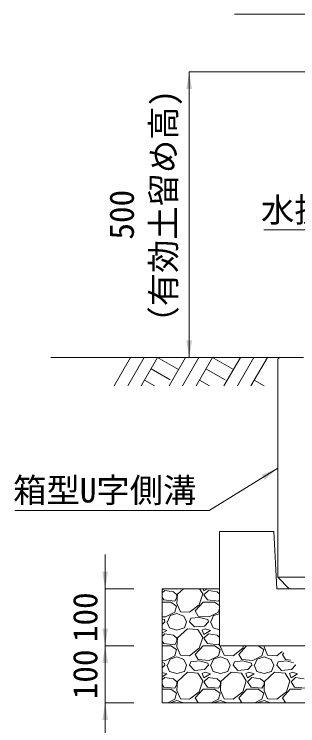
# Model space of a CAD drawing. Units: millimetres at full size. Extents: x 187207 to 255567, y 882048 to 905686.
# Drawn here: x 201103 to 201599, y 902600 to 903846 of the extents above; entities that cross this region are included whole.
import ezdxf
from ezdxf.enums import TextEntityAlignment as Align

# ---------------------------------------------------------------- set-up
doc = ezdxf.new("R2010")
doc.units = ezdxf.units.MM
doc.header["$LTSCALE"] = 20
for name, color, linetype, lineweight in [('0_2', 7, 'Continuous', 20), ('基礎ブロック', 2, 'Continuous', 13), ('基礎材', 7, 'Continuous', 15), ('寸法線', 7, 'Continuous', 13), ('引出線', 4, 'Continuous', 13), ('箱型U字側溝', 2, 'Continuous', 9), ('ﾊｯﾁﾝｸﾞ', 7, 'Continuous', 5)]:
    doc.layers.add(name, color=color, linetype=linetype, lineweight=lineweight)
doc.styles.add('ＭＳ ゴシック', font='')
doc.styles.get('ＭＳ ゴシック').set_extended_font_data('MS Gothic')

# ---------------------------------------------------------------- blocks, each defined once
blk = doc.blocks.new('filled_arrow')
at = {"color": 0, "linetype": 'Continuous', "lineweight": -2}
blk.add_solid([(7.5, 1.25), (0, 0), (7.5, -1.25)], dxfattribs=at)

msp = doc.modelspace()

# ---------------------------------------------------------------- linework, layer by layer
at = {"layer": '0_2'}
msp.add_line((201567.37, 903245.37), (201167.37, 903245.37), dxfattribs=at)
at = {"layer": '基礎ブロック'}
for p, q in [((201462.37, 902940.37), (201462.37, 902840.37)), ((201557.37, 902940.37), (201462.37, 902940.37)), ((201557.37, 902940.37), (201562.37, 902840.37)), ((201462.37, 902840.37), (201462.37, 902740.37)), ((201562.37, 902840.37), (202007.37, 902840.37)), ((201462.37, 902740.37), (202107.37, 902740.37))]:
    msp.add_line(p, q, dxfattribs=at)
at = {"layer": '基礎材'}
for p, q in [((201362.37, 902840.37), (201362.37, 902640.37)), ((201362.37, 902640.37), (202207.37, 902640.37))]:
    msp.add_line(p, q, dxfattribs=at)
at = {"layer": '基礎材', "lineweight": 13}
msp.add_line((201462.37, 902840.37), (201362.37, 902840.37), dxfattribs=at)
at = {"layer": '寸法線'}
for p, q in [((201409.37, 903245.37), (201409.37, 903745.37)), ((201869.37, 903745.37), (201409.37, 903745.37)), ((201517.37, 903245.37), (201409.37, 903245.37)), ((201262.35, 902680.37), (201262.35, 902900.37)), ((201312.37, 902840.37), (201262.35, 902840.37)), ((201262.35, 902580.37), (201262.35, 902800.37)), ((201312.35, 902740.37), (201262.35, 902740.37)), ((201312.35, 902740.37), (201262.35, 902740.37)), ((201312.37, 902640.37), (201262.35, 902640.37))]:
    msp.add_line(p, q, dxfattribs=at)
at = {"layer": '引出線'}
for points in [[(201916.87, 903742.87), (201796.66, 903846.33), (201488.41, 903846.33)], [(201914.37, 903290.37), (201711.91, 903468.82), (201540.17, 903468.82)], [(201564.37, 903051.37), (201444.16, 902977.09), (201104.16, 902977.09)]]:
    msp.add_lwpolyline(points, dxfattribs=at)
at = {"layer": '箱型U字側溝', "lineweight": 13}
for p, q in [((201567.37, 903245.37), (201564.37, 903242.37)), ((201564.37, 903242.37), (201564.37, 902860.37)), ((201609.37, 903245.37), (201567.37, 903245.37)), ((201564.37, 902860.37), (201584.37, 902840.37)), ((201584.37, 902840.37), (201914.37, 902840.37))]:
    msp.add_line(p, q, dxfattribs=at)
at = {"layer": '箱型U字側溝'}
msp.add_line((201934.37, 902860.37), (201564.37, 902860.37), dxfattribs=at)
at = {"layer": 'ﾊｯﾁﾝｸﾞ', "lineweight": 9}
for p, q in [((201306.81, 903245.37), (201278.17, 903195.75)), ((201330.44, 903245.37), (201301.79, 903195.75)), ((201354.06, 903245.37), (201325.41, 903195.75)), ((201354.06, 903245.37), (201390.63, 903224.26)), ((201402.81, 903245.37), (201374.17, 903195.75)), ((201426.44, 903245.37), (201397.79, 903195.75)), ((201450.06, 903245.37), (201421.41, 903195.75)), ((201450.06, 903245.37), (201486.62, 903224.26)), ((201498.81, 903245.37), (201470.16, 903195.75)), ((201522.43, 903245.37), (201493.79, 903195.75)), ((201546.06, 903245.37), (201517.41, 903195.75)), ((201342.64, 903225.59), (201376.05, 903206.3)), ((201438.63, 903225.59), (201472.05, 903206.3)), ((201331.21, 903205.8), (201348.63, 903195.75)), ((201427.21, 903205.8), (201444.63, 903195.75)), ((201523.21, 903205.8), (201540.63, 903195.75))]:
    msp.add_line(p, q, dxfattribs=at)
at = {"layer": 'ﾊｯﾁﾝｸﾞ'}
for p, q in [((201362.35, 902838.61), (201365.28, 902840.37)), ((201366.65, 902837.39), (201362.35, 902833.08)), ((201381.89, 902835.1), (201366.65, 902837.39)), ((201387.99, 902829.77), (201381.89, 902835.1)), ((201399.53, 902840.37), (201388.75, 902830.53)), ((201432.95, 902831.29), (201427.4, 902840.37)), ((201433.74, 902840.37), (201435.23, 902836.62)), ((201435.23, 902836.62), (201441.48, 902840.37)), ((201442.85, 902837.39), (201435.23, 902829.77)), ((201458.09, 902835.1), (201442.85, 902837.39)), ((201462.35, 902831.38), (201458.09, 902835.1)), ((201362.35, 902824.79), (201365.13, 902820.62)), ((201384.18, 902818.34), (201387.99, 902825.19)), ((201388.75, 902830.53), (201387.99, 902814.53)), ((201387.99, 902825.19), (201387.99, 902829.77)), ((201426.85, 902812.24), (201432.95, 902831.29)), ((201435.23, 902829.77), (201441.33, 902820.62)), ((201362.35, 902816.81), (201377.32, 902816.81)), ((201365.13, 902820.62), (201384.18, 902818.34)), ((201377.32, 902816.81), (201387.23, 902809.95)), ((201387.99, 902814.53), (201394.09, 902800.05)), ((201410.09, 902799.29), (201426.85, 902812.24)), ((201419.99, 902801.57), (201433.71, 902816.81)), ((201433.71, 902816.81), (201453.52, 902816.81)), ((201441.33, 902820.62), (201460.38, 902818.34)), ((201453.52, 902816.81), (201462.35, 902810.7)), ((201460.38, 902818.34), (201462.35, 902821.88)), ((201384.18, 902799.29), (201368.18, 902790.9)), ((201387.23, 902809.95), (201384.18, 902799.29)), ((201394.09, 902800.05), (201410.09, 902799.29)), ((201425.33, 902792.43), (201419.99, 902801.57)), ((201460.38, 902799.29), (201444.38, 902790.9)), ((201462.35, 902806.18), (201460.38, 902799.29)), ((201368.18, 902790.9), (201362.35, 902791.37)), ((201365.89, 902786.33), (201362.35, 902787.22)), ((201366.65, 902782.52), (201365.89, 902786.33)), ((201371.23, 902782.52), (201375.8, 902793.19)), ((201375.8, 902793.19), (201387.99, 902797)), ((201387.99, 902797), (201400.18, 902792.43)), ((201400.18, 902792.43), (201404.75, 902782.52)), ((201410.09, 902782.52), (201412.37, 902788.62)), ((201426.85, 902790.14), (201412.37, 902788.62)), ((201444.38, 902790.9), (201425.33, 902792.43)), ((201442.09, 902786.33), (201426.85, 902790.14)), ((201442.85, 902782.52), (201442.09, 902786.33)), ((201447.43, 902782.52), (201452, 902793.19)), ((201452, 902793.19), (201462.35, 902796.42)), ((201366.65, 902782.52), (201362.35, 902777.74)), ((201370.46, 902782.52), (201375.04, 902771.85)), ((201400.94, 902771.85), (201404.75, 902782.52)), ((201418.47, 902773.38), (201410.09, 902782.52)), ((201436, 902774.9), (201418.47, 902773.38)), ((201442.85, 902782.52), (201436, 902774.9)), ((201446.66, 902782.52), (201451.24, 902771.85)), ((201370.46, 902767.28), (201362.35, 902769.99)), ((201362.35, 902762.41), (201370.46, 902767.28)), ((201366.65, 902761.19), (201362.35, 902756.88)), ((201381.89, 902758.9), (201366.65, 902761.19)), ((201375.04, 902771.85), (201387.99, 902768.04)), ((201387.99, 902768.04), (201400.94, 902771.85)), ((201406.28, 902770.33), (201388.75, 902754.33)), ((201424.57, 902768.81), (201406.28, 902770.33)), ((201432.95, 902755.09), (201424.57, 902768.81)), ((201437.52, 902770.33), (201432.19, 902768.04)), ((201432.19, 902768.04), (201435.23, 902760.42)), ((201435.23, 902760.42), (201446.66, 902767.28)), ((201442.85, 902761.19), (201435.23, 902753.57)), ((201446.66, 902767.28), (201437.52, 902770.33)), ((201458.09, 902758.9), (201442.85, 902761.19)), ((201451.24, 902771.85), (201462.35, 902768.59)), ((201362.35, 902748.59), (201365.13, 902744.42)), ((201387.99, 902753.57), (201381.89, 902758.9)), ((201384.18, 902742.14), (201387.99, 902748.99)), ((201388.75, 902754.33), (201387.99, 902738.33)), ((201387.99, 902748.99), (201387.99, 902753.57)), ((201426.85, 902736.04), (201432.95, 902755.09)), ((201435.23, 902753.57), (201441.33, 902744.42)), ((201462.35, 902755.18), (201458.09, 902758.9)), ((201362.35, 902740.61), (201377.32, 902740.61)), ((201365.13, 902744.42), (201384.18, 902742.14)), ((201377.32, 902740.61), (201387.23, 902733.75)), ((201387.99, 902738.33), (201394.09, 902723.85)), ((201410.09, 902723.09), (201426.85, 902736.04)), ((201419.99, 902725.37), (201433.71, 902740.61)), ((201433.71, 902740.61), (201453.52, 902740.61)), ((201441.33, 902744.42), (201460.38, 902742.14)), ((201453.52, 902740.61), (201463.43, 902733.75)), ((201460.38, 902742.14), (201462.35, 902745.68)), ((201464.29, 902740.37), (201464.19, 902738.33)), ((201464.19, 902738.33), (201470.29, 902723.85)), ((201486.29, 902723.09), (201503.05, 902736.04)), ((201496.19, 902725.37), (201509.69, 902740.37)), ((201503.05, 902736.04), (201504.44, 902740.37)), ((201530.07, 902740.37), (201539.63, 902733.75)), ((201540.49, 902740.37), (201540.39, 902738.33)), ((201540.39, 902738.33), (201546.49, 902723.85)), ((201384.18, 902723.09), (201368.18, 902714.7)), ((201387.23, 902733.75), (201384.18, 902723.09)), ((201394.09, 902723.85), (201410.09, 902723.09)), ((201425.33, 902716.23), (201419.99, 902725.37)), ((201460.38, 902723.09), (201444.38, 902714.7)), ((201463.43, 902733.75), (201460.38, 902723.09)), ((201470.29, 902723.85), (201486.29, 902723.09)), ((201501.53, 902716.23), (201496.19, 902725.37)), ((201536.58, 902723.09), (201520.58, 902714.7)), ((201539.63, 902733.75), (201536.58, 902723.09)), ((201546.49, 902723.85), (201562.49, 902723.09)), ((201562.49, 902723.09), (201572.16, 902730.56)), ((201572.39, 902725.37), (201574.74, 902727.98)), ((201577.73, 902716.23), (201572.39, 902725.37)), ((201368.18, 902714.7), (201362.35, 902715.17)), ((201365.89, 902710.13), (201362.35, 902711.02)), ((201371.23, 902706.32), (201375.8, 902716.99)), ((201375.8, 902716.99), (201387.99, 902720.8)), ((201387.99, 902720.8), (201400.18, 902716.23)), ((201400.18, 902716.23), (201404.75, 902706.32)), ((201410.09, 902706.32), (201412.37, 902712.42)), ((201426.85, 902713.94), (201412.37, 902712.42)), ((201444.38, 902714.7), (201425.33, 902716.23)), ((201442.09, 902710.13), (201426.85, 902713.94)), ((201447.43, 902706.32), (201452, 902716.99)), ((201452, 902716.99), (201464.19, 902720.8)), ((201464.19, 902720.8), (201476.38, 902716.23)), ((201476.38, 902716.23), (201480.95, 902706.32)), ((201486.29, 902706.32), (201488.57, 902712.42)), ((201503.05, 902713.94), (201488.57, 902712.42)), ((201520.58, 902714.7), (201501.53, 902716.23)), ((201518.29, 902710.13), (201503.05, 902713.94)), ((201523.63, 902706.32), (201528.2, 902716.99)), ((201528.2, 902716.99), (201540.39, 902720.8)), ((201540.39, 902720.8), (201552.58, 902716.23)), ((201552.58, 902716.23), (201557.15, 902706.32)), ((201562.49, 902706.32), (201564.77, 902712.42)), ((201579.25, 902713.94), (201564.77, 902712.42)), ((201587.25, 902715.47), (201577.73, 902716.23)), ((201591.95, 902710.77), (201579.25, 902713.94)), ((201366.65, 902706.32), (201362.35, 902701.54)), ((201366.65, 902706.32), (201365.89, 902710.13)), ((201370.46, 902706.32), (201375.04, 902695.65)), ((201400.94, 902695.65), (201404.75, 902706.32)), ((201418.47, 902697.18), (201410.09, 902706.32)), ((201436, 902698.7), (201418.47, 902697.18)), ((201442.85, 902706.32), (201436, 902698.7)), ((201442.85, 902706.32), (201442.09, 902710.13)), ((201446.66, 902706.32), (201451.24, 902695.65)), ((201477.14, 902695.65), (201480.95, 902706.32)), ((201494.67, 902697.18), (201486.29, 902706.32)), ((201512.2, 902698.7), (201494.67, 902697.18)), ((201519.05, 902706.32), (201512.2, 902698.7)), ((201519.05, 902706.32), (201518.29, 902710.13)), ((201522.86, 902706.32), (201527.44, 902695.65)), ((201553.34, 902695.65), (201557.15, 902706.32)), ((201570.87, 902697.18), (201562.49, 902706.32)), ((201588.4, 902698.7), (201570.87, 902697.18)), ((201595.25, 902706.32), (201588.4, 902698.7)), ((201595.25, 902706.32), (201594.97, 902707.75)), ((201370.46, 902691.08), (201362.35, 902693.79)), ((201362.35, 902686.21), (201370.46, 902691.08)), ((201375.04, 902695.65), (201387.99, 902691.84)), ((201387.99, 902691.84), (201400.94, 902695.65)), ((201406.28, 902694.13), (201388.75, 902678.13)), ((201424.57, 902692.61), (201406.28, 902694.13)), ((201432.95, 902678.89), (201424.57, 902692.61)), ((201437.52, 902694.13), (201432.19, 902691.84)), ((201432.19, 902691.84), (201435.23, 902684.22)), ((201435.23, 902684.22), (201446.66, 902691.08)), ((201446.66, 902691.08), (201437.52, 902694.13)), ((201451.24, 902695.65), (201464.19, 902691.84)), ((201464.19, 902691.84), (201477.14, 902695.65)), ((201482.48, 902694.13), (201464.95, 902678.13)), ((201500.77, 902692.61), (201482.48, 902694.13)), ((201509.15, 902678.89), (201500.77, 902692.61)), ((201513.72, 902694.13), (201508.39, 902691.84)), ((201508.39, 902691.84), (201511.43, 902684.22)), ((201511.43, 902684.22), (201522.86, 902691.08)), ((201522.86, 902691.08), (201513.72, 902694.13)), ((201527.44, 902695.65), (201540.39, 902691.84)), ((201540.39, 902691.84), (201553.34, 902695.65)), ((201558.68, 902694.13), (201541.15, 902678.13)), ((201576.97, 902692.61), (201558.68, 902694.13)), ((201585.35, 902678.89), (201576.97, 902692.61)), ((201589.92, 902694.13), (201584.59, 902691.84)), ((201584.59, 902691.84), (201587.63, 902684.22)), ((201587.63, 902684.22), (201599.06, 902691.08)), ((201599.06, 902691.08), (201589.92, 902694.13)), ((201366.65, 902684.99), (201362.35, 902680.68)), ((201381.89, 902682.7), (201366.65, 902684.99)), ((201387.99, 902677.37), (201381.89, 902682.7)), ((201388.75, 902678.13), (201387.99, 902662.13)), ((201387.99, 902672.79), (201387.99, 902677.37)), ((201426.85, 902659.84), (201432.95, 902678.89)), ((201442.85, 902684.99), (201435.23, 902677.37)), ((201435.23, 902677.37), (201441.33, 902668.22)), ((201458.09, 902682.7), (201442.85, 902684.99)), ((201464.19, 902677.37), (201458.09, 902682.7)), ((201464.95, 902678.13), (201464.19, 902662.13)), ((201464.19, 902672.79), (201464.19, 902677.37)), ((201503.05, 902659.84), (201509.15, 902678.89)), ((201519.05, 902684.99), (201511.43, 902677.37)), ((201511.43, 902677.37), (201517.53, 902668.22)), ((201534.29, 902682.7), (201519.05, 902684.99)), ((201540.39, 902677.37), (201534.29, 902682.7)), ((201541.15, 902678.13), (201540.39, 902662.13)), ((201540.39, 902672.79), (201540.39, 902677.37)), ((201579.25, 902659.84), (201585.35, 902678.89)), ((201595.25, 902684.99), (201587.63, 902677.37)), ((201587.63, 902677.37), (201593.73, 902668.22)), ((201610.49, 902682.7), (201595.25, 902684.99)), ((201362.35, 902672.39), (201365.13, 902668.22)), ((201362.35, 902664.41), (201377.32, 902664.41)), ((201365.13, 902668.22), (201384.18, 902665.94)), ((201377.32, 902664.41), (201387.23, 902657.55)), ((201384.18, 902665.94), (201387.99, 902672.79)), ((201387.99, 902662.13), (201394.09, 902647.65)), ((201419.99, 902649.17), (201433.71, 902664.41)), ((201433.71, 902664.41), (201453.52, 902664.41)), ((201441.33, 902668.22), (201460.38, 902665.94)), ((201453.52, 902664.41), (201463.43, 902657.55)), ((201460.38, 902665.94), (201464.19, 902672.79)), ((201464.19, 902662.13), (201470.29, 902647.65)), ((201496.19, 902649.17), (201509.91, 902664.41)), ((201509.91, 902664.41), (201529.72, 902664.41)), ((201517.53, 902668.22), (201536.58, 902665.94)), ((201529.72, 902664.41), (201539.63, 902657.55)), ((201536.58, 902665.94), (201540.39, 902672.79)), ((201540.39, 902662.13), (201546.49, 902647.65)), ((201572.39, 902649.17), (201586.11, 902664.41)), ((201586.11, 902664.41), (201605.92, 902664.41)), ((201593.73, 902668.22), (201612.78, 902665.94)), ((201387.23, 902657.55), (201384.18, 902646.89)), ((201410.09, 902646.89), (201426.85, 902659.84)), ((201425.13, 902640.37), (201419.99, 902649.17)), ((201463.43, 902657.55), (201460.38, 902646.89)), ((201486.29, 902646.89), (201503.05, 902659.84)), ((201501.33, 902640.37), (201496.19, 902649.17)), ((201539.63, 902657.55), (201536.58, 902646.89)), ((201562.49, 902646.89), (201579.25, 902659.84)), ((201577.53, 902640.37), (201572.39, 902649.17)), ((201384.18, 902646.89), (201371.74, 902640.37)), ((201375.62, 902640.37), (201375.8, 902640.79)), ((201375.8, 902640.79), (201387.99, 902644.6)), ((201387.99, 902644.6), (201399.27, 902640.37)), ((201394.09, 902647.65), (201410.09, 902646.89)), ((201460.38, 902646.89), (201447.94, 902640.37)), ((201451.82, 902640.37), (201452, 902640.79)), ((201452, 902640.79), (201464.19, 902644.6)), ((201464.19, 902644.6), (201475.47, 902640.37)), ((201470.29, 902647.65), (201486.29, 902646.89)), ((201536.58, 902646.89), (201524.14, 902640.37)), ((201528.02, 902640.37), (201528.2, 902640.79)), ((201528.2, 902640.79), (201540.39, 902644.6)), ((201540.39, 902644.6), (201551.67, 902640.37)), ((201546.49, 902647.65), (201562.49, 902646.89))]:
    msp.add_line(p, q, dxfattribs=at)

# ---------------------------------------------------------------- block references
at = {"layer": '寸法線', "xscale": 4, "yscale": 4}
for p, rotation in [((201409.37, 903745.37), 270), ((201409.37, 903245.37), 90), ((201262.35, 902840.37), 90), ((201262.35, 902740.37), 90), ((201262.35, 902740.37), 270), ((201262.35, 902640.37), 270)]:
    msp.add_blockref('filled_arrow', p, dxfattribs=dict(at, rotation=rotation))
at = {"layer": '引出線', "xscale": 4, "yscale": 4, "rotation": 211.7}
msp.add_blockref('filled_arrow', (201564.37, 903051.37), dxfattribs=at)

# ---------------------------------------------------------------- texts
at = {"layer": '寸法線', "style": 'ＭＳ ゴシック'}
for s, p in [('（有効土留め高)', (201398.58, 903276.84)), ('500', (201325.45, 903451.66))]:
    msp.add_text(s, height=42.72, rotation=90, dxfattribs=at).set_placement(p, align=Align.BOTTOM_LEFT)
for p in [(201227.35, 902790.37), (201227.35, 902690.37)]:
    msp.add_text('100', height=42.72, rotation=90, dxfattribs=at).set_placement(p, align=Align.MIDDLE_CENTER)
at = {"layer": '引出線', "style": 'ＭＳ ゴシック'}
msp.add_text('水抜孔', height=42.72, dxfattribs=at).set_placement((201709.66, 903525.1), align=Align.TOP_RIGHT)
msp.add_text('箱型U字側溝', height=42.72, dxfattribs=at).set_placement((201261.66, 903034.06), align=Align.TOP_CENTER)

doc.saveas('drawing.dxf')
